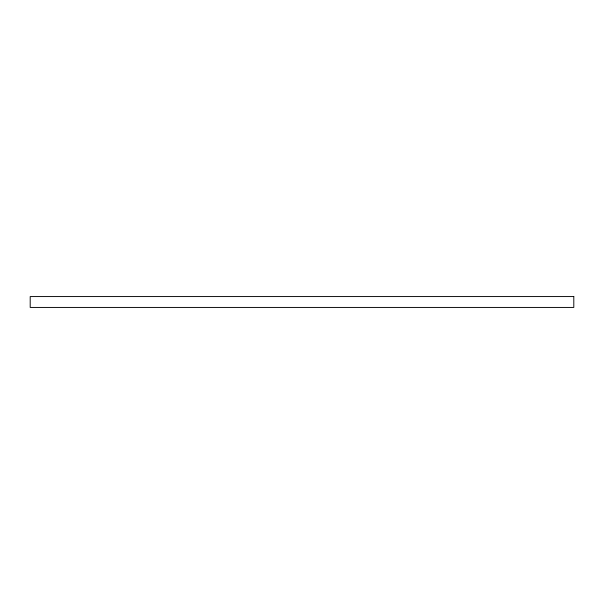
<?xml version="1.0" encoding="UTF-8"?>
<svg xmlns="http://www.w3.org/2000/svg" width="604" height="604" viewBox="0 0 604 604"><rect width="100%" height="100%" fill="white"/><g stroke="black" fill="none" stroke-linecap="round" stroke-linejoin="round"><path stroke-width="0.91" d="M573.8 296.564L30.2 296.564L30.2 307.436L573.8 307.436L573.8 296.564"/></g></svg>
